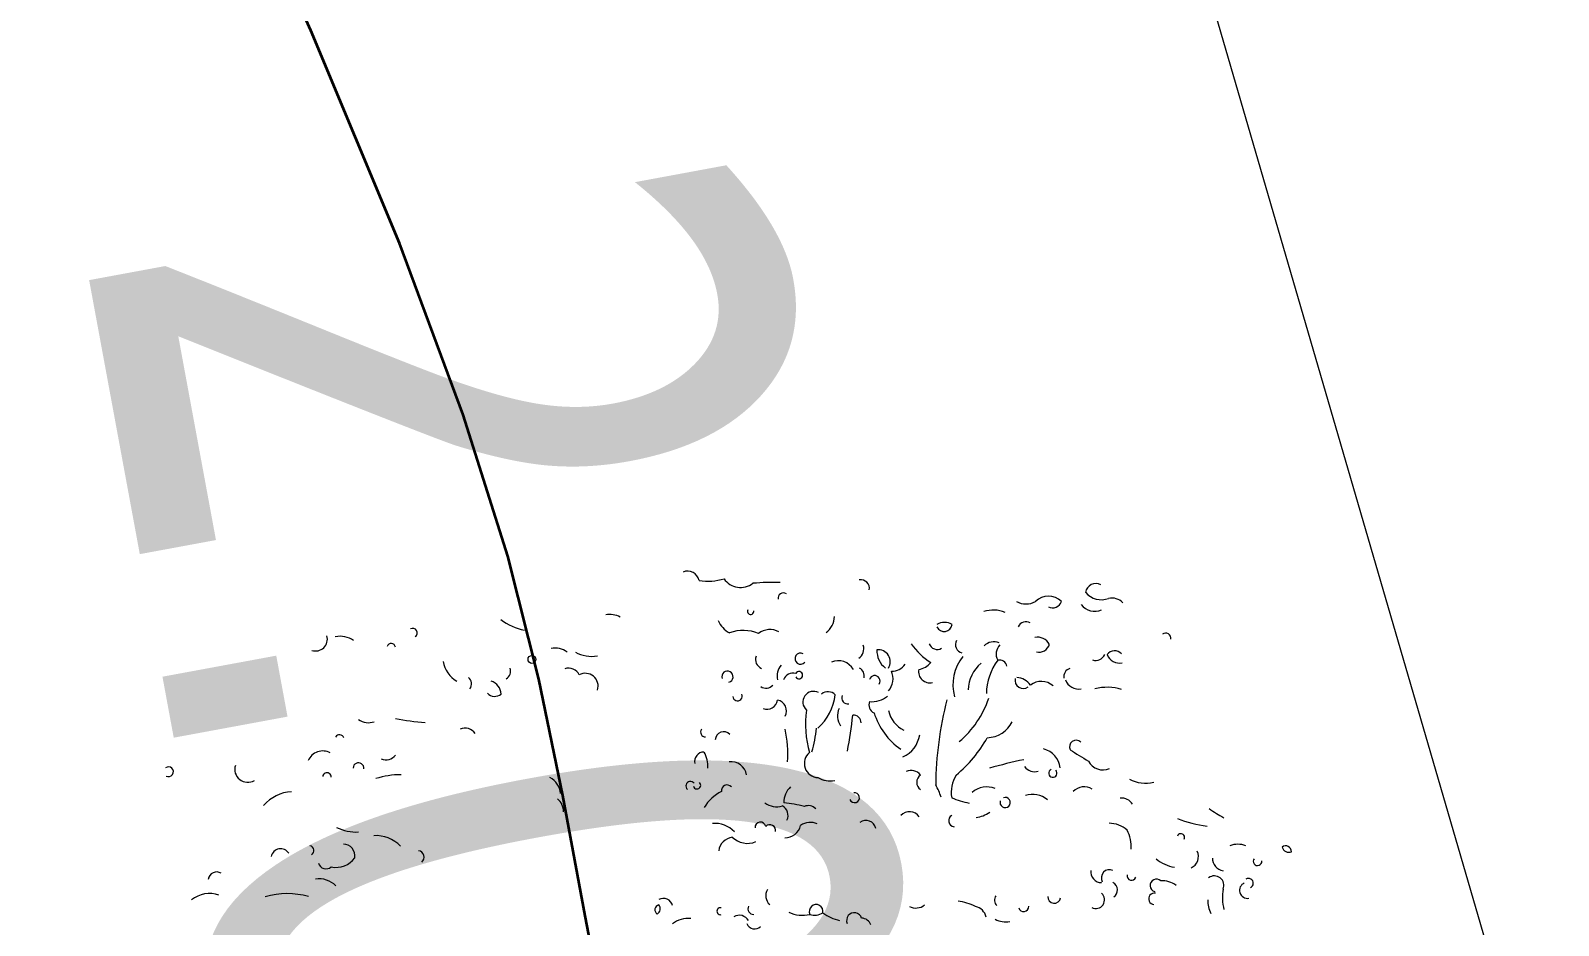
# Model space of a CAD drawing. Header units: millimetres. Extents: x 563604 to 809435, y 2337 to 1331933.
# Drawn here: x 730798 to 733045, y 1269460 to 1270776 of the extents above; entities that cross this region are included whole.
import ezdxf

# ---------------------------------------------------------------- set-up
doc = ezdxf.new("R2010")
doc.units = ezdxf.units.MM
for name, color, linetype, lineweight in [('A-ANNO-DIMS', 211, 'Continuous', 9), ('A-ANNO-DIMS-340', 211, 'Continuous', 9), ('DM CAI-1', 9, 'Continuous', 35), ('ks_caytram-1', 253, 'Continuous', 9), ('MEP DUONG NHUA-1', 253, 'Continuous', 9), ('NCD', 7, 'Continuous', 9), ('NCV_TKCS_HIEN TRANG_251226_dwg-1', 253, 'Continuous', 9)]:
    doc.layers.add(name, color=color, linetype=linetype, lineweight=lineweight)
doc.styles.add('Arial_2', font='arial_0.ttf', dxfattribs={"width": 0.9, "height": 1360})
doc.styles.add('Tahoma', font='tahoma_0.ttf', dxfattribs={"width": 0.75, "height": 1000.213374})
doc.dimstyles.new('1_Dim_chi_tiet_khu_đất_1', dxfattribs={"dimscale": 304.8, "dimtxt": 1387.552784, "dimasz": 1.338583, "dimexe": 1.115486, "dimexo": 0.0625, "dimgap": 0.111549, "dimtad": 1, "dimdec": 0, "dimrnd": 5, "dimzin": 0, "dimdsep": 46, "dimtxsty": 'Arial_2', "dimblk1": 'OBLIQUE', "dimblk2": 'OBLIQUE', "dimsah": 1, "dimcen": 0.09, "dimdle": 1.115486, "dimazin": 0, "dimtfac": 1, "dimtdec": 4, "dimtix": 1, "dimtmove": 0, "dimatfit": 3, "dimfxl": 3.346457, "dimfxlon": 1, "dimtvp": 1, "dimtolj": 1, "dimtzin": 0, "dimarcsym": 2})

# ---------------------------------------------------------------- blocks, each defined once
blk = doc.blocks.new('NCV_TKCS_HIEN TRANG_251226_dwg_CX-2645538-TỔNG THỂ_HIỆN TRẠNG KHU ĐẤT')
at = {"layer": 'ks_caytram-1'}
blk.add_circle((723828.8, 1295404.1), 5.83, dxfattribs=at)
for centre, radius, start, end in [((724057.7, 1295516.8), 17.1, 11.6861, 113.2939), ((724088.1, 1295597.8), 78.7, 260.0421, 287.1641), ((724135.6, 1295539.6), 29.7, 214.9101, 307.4141), ((724184.8, 1295153.7), 363.6, 88.5565, 94.8966), ((724312.5, 1295508.7), 12.4, 348.9701, 101.2987), ((724658, 1295500.4), 15.3, 61.8341, 171.566), ((724198.5, 1295493.9), 7.95, 56.2201, 188.9901), ((724555.2, 1295516.5), 30.8, 243.1801, 297.0901), ((724588.3, 1295470), 27, 45.3751, 134.8954), ((724594.3, 1295493.4), 13.6, 243.3071, 341.7221), ((724665.7, 1295521.1), 29.3, 218.9571, 291.4501), ((724681.5, 1295472.7), 21.7, 41.7661, 103.4524), ((723942.3, 1295432.5), 37.6, 64.5441, 97.7809), ((724150.3, 1295474.9), 4.72, 155.6241, 10.3931), ((724244.7, 1295467.1), 28.7, 304.9821, 359.9961), ((724507.5, 1295431), 45.6, 68.0341, 108.1465), ((724656.4, 1295500.6), 25.7, 218.2521, 292.9471), ((723653.6, 1295443.3), 6.51, 301.5201, 120.6773), ((723832.5, 1295526.4), 80.7, 232.2211, 259.4401), ((724137.7, 1295477.5), 38.9, 204.9281, 241.6471), ((724139.2, 1295387), 59.7, 67.7941, 109.4621), ((724178.6, 1295420.2), 27.8, 61.3931, 127.3494), ((724435.4, 1295438.2), 20.4, 56.8811, 123.3894), ((724434.8, 1295457), 11.8, 205.9091, 351.4231), ((724555.2, 1295446.5), 12.9, 60.7951, 154.1831), ((723510.4, 1295434.1), 17.6, 252.4331, 14.8971), ((723546.4, 1295402.3), 35.8, 55.8821, 100.8523), ((723621.7, 1295421.3), 6.29, 6.4741, 163.405), ((724299.8, 1295419.8), 16.9, 304.0261, 17.3631), ((724471.9, 1295487.5), 104.7, 215.1721, 237.3441), ((724424.7, 1295431.1), 12.3, 198.4741, 300.6831), ((724463.4, 1295425.7), 11.9, 148.8791, 258.6501), ((724508.2, 1295408.6), 21.4, 69.2981, 133.5936), ((724529.7, 1295412), 18.5, 133.8911, 209.3171), ((724571.9, 1295416.8), 20.1, 29.0181, 100.5592), ((724574.7, 1295430), 15.2, 254.1851, 347.0141), ((724760.3, 1295434.9), 7.92, 350.8631, 124.4663), ((723738.7, 1295407.6), 40.9, 189.2361, 240.4251), ((723862.5, 1295391.6), 29.3, 52.4751, 101.0112), ((723916.6, 1295457.7), 49.1, 240.7851, 279.9211), ((724171.4, 1295403.9), 13.9, 159.1911, 248.3381), ((724223.6, 1295405.2), 8.18, 60.1741, 320.7041), ((724279, 1295376.5), 25.7, 29.2671, 112.952), ((724338.1, 1295400.8), 17.5, 327.3381, 96.9428), ((724368, 1295416.7), 32, 177.3511, 232.1661), ((724390.8, 1295421.9), 33.3, 281.5751, 317.4081), ((724514.6, 1295366.8), 66.9, 141.5481, 195.2721), ((724582, 1295352.4), 85.1, 143.5463, 179.0748), ((724516, 1295392), 11.2, 10.4141, 102.4777), ((724657.6, 1295417.4), 14.8, 252.5801, 334.9511), ((724685.5, 1295403.1), 13.7, 42.2911, 144.0028), ((724693.2, 1295418.9), 20.3, 202.5421, 280.1061), ((723727.2, 1295368), 12.6, 325.4801, 49.9781), ((723784.3, 1295386.8), 13.1, 301.2641, 19.6981), ((723882.7, 1295373.8), 17.4, 25.8421, 108.7608), ((723907.3, 1295364.9), 18.8, 341.9361, 118.7226), ((724116.2, 1295378.7), 8.29, 285.0081, 197.1541), ((724211.9, 1295379.8), 22.8, 136.6011, 194.1821), ((724212.2, 1295369.7), 14.2, 72.0561, 161.3437), ((724221.4, 1295381), 5.33, 204.9101, 155.36), ((724304.3, 1295379.7), 13.1, 347.3201, 62.5011), ((724332.7, 1295372.3), 8.08, 327.2391, 163.4836), ((724333, 1295375.7), 26.7, 318.0271, 24.7501), ((724358.5, 1295409.5), 22.7, 266.9581, 326.4421), ((724413.6, 1295386.2), 16.4, 169.2431, 284.3001), ((724522.4, 1295358.2), 52.3, 129.6631, 178.7944), ((724541.6, 1295353.5), 23.8, 32.189, 89.9697), ((724623.7, 1295378.5), 13, 107.7471, 189.3071), ((723773.9, 1295364.5), 14.7, 223.8811, 310.0281), ((723763.1, 1295352.7), 20.2, 1.341, 73.739), ((724172.8, 1295375.8), 13.9, 236.9211, 317.5981), ((724242.9, 1295341.4), 15.8, 62.5281, 228.0941), ((724264.1, 1295341.6), 15, 44.7591, 129.1504), ((724550.9, 1295373.2), 11.9, 165.2701, 309.1891), ((724577.8, 1295345.8), 26, 48.0621, 128.3915), ((724633.2, 1295382.3), 21.7, 201.9541, 278.8251), ((724674.4, 1295292.9), 70.2, 72.3271, 104.6713), ((724130.9, 1295350.2), 6.98, 185.9251, 22.4181), ((724174.2, 1295346.7), 15.9, 249.6821, 350.7261), ((724187.2, 1295328.4), 15.9, 330.84, 80.3558), ((724195.7, 1295361.9), 79.6, 312.1611, 352.9141), ((724304.3, 1295321.2), 26.3, 155.7601, 214.4491), ((724293.1, 1295347.6), 8.99, 157.4581, 281.3901), ((724338.1, 1295337.7), 13.9, 161.3351, 242.5381), ((724328.5, 1295379.7), 37.7, 264.6641, 308.1281), ((724938.2, 1295215.4), 515.8, 165.4808, 179.5334), ((724367.3, 1295391), 140.1, 309.7761, 341.7341), ((723588.5, 1295337.3), 26.2, 235.1161, 288.8931), ((723698.1, 1295697), 386.3, 259.5711, 266.0871), ((724379.7, 1295309.1), 148.8, 172.0581, 196.3831), ((723555, 1295404.4), 750, 349.6361, 353.6911), ((724301.5, 1295310.8), 11.3, 0.6561, 95.0678), ((724431.7, 1295357.6), 105, 197.8181, 234.6491), ((724395.7, 1295338.7), 43.8, 192.9981, 242.4081), ((724497, 1295331.5), 42.5, 271.6721, 333.5401), ((723545.9, 1295286.6), 6.82, 20.2861, 149.5934), ((723730.4, 1295285.3), 17.9, 32.8691, 114.0044), ((724083.6, 1295297.1), 6.85, 140.9261, 272.4711), ((724110.5, 1295285.7), 12.1, 41.3151, 179.4035), ((724034.6, 1295265.5), 170.4, 356.0041, 12.2471), ((724090.2, 1295314.9), 157.2, 342.7391, 355.6221), ((724355.9, 1295300.1), 43.5, 295.0701, 350.8311), ((724324.6, 1295387.2), 199.5, 309.9151, 330.5151), ((723521.1, 1295246.5), 23, 61.0501, 157.2708), ((724081.6, 1295254.3), 13.6, 89.5591, 193.3911), ((724045.3, 1295246.7), 42.2, 356.9211, 30.1351), ((724250.1, 1295251.1), 20.8, 129.3941, 267.7461), ((724573.6, 1295241.2), 32.1, 6.075, 76.889), ((724628.9, 1295275.6), 9.77, 46.1931, 205.1521), ((725189.5, 1296157.4), 1053.3, 237.2701, 238.9901), ((723294.3, 1295239), 7.24, 243.7971, 126.8607), ((723411, 1295242.7), 19.2, 162.7091, 300.2401), ((723573.7, 1295244.3), 7.85, 352.7391, 179.3632), ((723614, 1295274.7), 18.2, 247.7611, 321.9961), ((724121.5, 1295230.4), 23.3, 10.2881, 97.0428), ((724722.5, 1294458), 816.7, 102.0565, 105.6864), ((724567.6, 1295256.8), 17.7, 214.8321, 288.5711), ((724594.7, 1295236.8), 6.09, 114.5711, 46.7711), ((724668.6, 1295266.4), 24.7, 208.2391, 292.7241), ((723527.3, 1295231.4), 6.17, 354.9421, 174.9425), ((723634.5, 1295123.3), 111.2, 89.1029, 108.3984), ((723842.3, 1295204.9), 28.6, 4.3331, 63.3181), ((724061.8, 1295218.1), 6.76, 35.5201, 228.0181), ((724071.4, 1295219.2), 5.47, 196.5491, 47.7311), ((724115.6, 1295211.4), 8.25, 39.2751, 190.5451), ((724267.7, 1295262.1), 36.7, 239.9251, 279.7341), ((724386.1, 1295223.8), 17.3, 36.1631, 114.6172), ((724407.4, 1295223.4), 12.9, 124.7311, 235.5391), ((724341, 1295173.1), 93.8, 17.7951, 29.7331), ((724491.2, 1295209.1), 46, 147.0231, 190.6261), ((724730.8, 1295272.6), 50.4, 242.0791, 283.9401), ((723477.7, 1295152.6), 56.9, 92.2679, 139.8863), ((723849.6, 1295179.7), 25.7, 1.2601, 49.4131), ((724135.6, 1295153.6), 62.9, 116.4937, 148.571), ((724229.8, 1295194.2), 30.7, 132.3411, 181.5321), ((724303, 1295200.9), 7.27, 203.3491, 98.8142), ((724496.3, 1295321), 130.4, 247.2991, 259.1141), ((724497.3, 1295185.1), 31.6, 67.0441, 132.1503), ((724524.5, 1295193.8), 7.53, 159.9431, 110.3308), ((724564.5, 1295171.7), 34.1, 49.4521, 107.4389), ((724640.6, 1295194.7), 22.1, 57.5201, 136.4363), ((724696.2, 1295182.3), 17.9, 29.6681, 97.4724), ((724188.3, 1295215.4), 27.9, 232.4541, 288.0831), ((724189.2, 1295174.7), 16.1, 334.0761, 61.2471), ((724167, 1294932.2), 263.2, 76.304, 82.9838), ((724235.5, 1295174.9), 14.3, 42.2181, 115.4319), ((724383.8, 1295163.4), 16.9, 32.7391, 138.0047), ((724450.5, 1295167.1), 9, 119.8801, 263.0101), ((724476.5, 1295214.7), 43.3, 276.9611, 305.8121), ((724975.4, 1295401.2), 263.8, 235.1341, 240.5861), ((723569.4, 1295211.1), 60.7, 242.6401, 274.2501), ((724097.4, 1295122.3), 40.8, 44.2221, 94.5034), ((724164.7, 1295157), 7.92, 12.2711, 184.2621), ((724178.5, 1295152.5), 8.66, 349.5781, 134.0883), ((724201, 1295165.4), 23.4, 268.4221, 346.4561), ((724238, 1295140.7), 23.9, 64.2761, 126.382), ((724319.8, 1295152.6), 14.9, 12.1191, 126.4423), ((724677.4, 1295122.6), 40.6, 48.9141, 90.2463), ((724650.9, 1295127.9), 58.9, 357.4501, 25.4401), ((724850.4, 1295364.9), 207.9, 249.5461, 261.9621), ((723500.8, 1295123.1), 7.34, 301.865, 77.329), ((723551.3, 1295115.4), 17.3, 350.679, 89.2015), ((723599.5, 1295096.3), 48.8, 42.7981, 93.8694), ((724126.8, 1295119.4), 23.7, 98.361, 171.9101), ((724145.5, 1295165.2), 31.5, 225.0861, 293.2761), ((724782.9, 1295142.4), 5.5, 333.7741, 158.5687), ((724866.7, 1295100.3), 32.1, 68.6951, 111.5749), ((724937.2, 1295121.9), 8.14, 356.5981, 130.5457), ((723459.2, 1295111.8), 14, 31.2851, 168.7151), ((723540.5, 1295132.9), 34.5, 258.7301, 323.8611), ((723660.9, 1295113.5), 9.4, 307.8261, 82.3075), ((724782.3, 1295153.7), 55.8, 230.1851, 260.8381), ((724790.8, 1295114.1), 17.9, 293.4011, 26.9031), ((724848.8, 1295112.4), 19.6, 180.6851, 258.5281), ((724895.6, 1295107.3), 6.28, 141.7041, 5.1661), ((724941.5, 1295130.4), 9.81, 193.8041, 293.3391), ((723365.2, 1295079.3), 12.4, 57.6951, 172.9779), ((723526.1, 1295108.2), 11.9, 197.6671, 309.8241), ((724665.8, 1295091.5), 15.4, 171.0201, 271.6221), ((724678, 1295083), 12.1, 65.4791, 208.7421), ((724710.3, 1295085.7), 6.37, 165.3201, 344.4381), ((724832.1, 1295071.9), 14, 337.0071, 126.6824), ((723515.9, 1295047.1), 34.5, 44.2371, 99.1626), ((724191.1, 1295057), 18.5, 151.1131, 226.2191), ((724677.5, 1295065.2), 12.2, 302.8921, 63.4031), ((724747, 1295071.8), 9.27, 46.6821, 254.0991), ((724755.8, 1295045.7), 32.9, 52.6661, 94.2045), ((724913.6, 1295054.1), 69.7, 169.7601, 194.7531), ((724881, 1295064.7), 11.8, 114.0961, 279.5711), ((724882.4, 1295075.2), 7.03, 293.1551, 124.3367), ((723354.3, 1295019.5), 40.5, 69.3791, 129.8158), ((723468.8, 1294944.1), 115.7, 74.1701, 106.0998), ((724016.9, 1295036.1), 7.34, 102.9411, 238.4061), ((724008.8, 1295037.4), 8.66, 299.0021, 42.3451), ((724022.1, 1295039.3), 13.6, 12.2651, 120.0801), ((724155.4, 1295038.1), 9.01, 158.6931, 266.5191), ((724246.6, 1295033.7), 10.1, 347.6651, 206.0241), ((724393.2, 1295059.1), 20.5, 242.7341, 308.9571), ((724443, 1294961.7), 88, 64.428, 81.9877), ((724476.4, 1295020.8), 20.7, 12.831, 77.438), ((724519.7, 1295050.1), 10.9, 142.4351, 226.6321), ((724551.8, 1295040.8), 7.38, 194.5231, 3.2381), ((724596.6, 1295055.2), 9.57, 176.5271, 350.3241), ((724657.7, 1295050.8), 13, 243.2101, 48.3001), ((724744, 1295052.3), 8.46, 79.4831, 265.5971), ((724862.8, 1295049.2), 40.2, 177.8181, 207.5091), ((724058.7, 1294985.9), 37.6, 84.5947, 128.1975), ((724105.8, 1295034), 5.13, 78.2751, 281.9951), ((724133.9, 1295013.1), 14.9, 28.0271, 122.7563), ((724226.6, 1295075.6), 47.6, 244.7321, 283.3071), ((724244.7, 1295049.3), 21.2, 250.1101, 303.5791), ((724293.8, 1295081.3), 62.2, 233.1631, 258.2201), ((724302.7, 1295020.4), 11.3, 17.6341, 203.0871), ((724313.2, 1295009.4), 14.4, 17.806, 88.7232), ((724525.6, 1295052.3), 34, 242.7291, 279.5991), ((724156.4, 1295020.3), 12.4, 201.7871, 313.4261)]:
    blk.add_arc(centre, radius, start, end, dxfattribs=at)
blk = doc.blocks.new('NCV_TKCS_HIEN TRANG_251226_dwg-1595164-TỔNG THỂ_HIỆN TRẠNG KHU ĐẤT')
at = {"layer": 'DM CAI-1', "flags": 128}
blk.add_lwpolyline([(731962.3, 1267881.8), (731900.4, 1268182.7), (731833.5, 1268482), (731766.6, 1268770.1), (731704.7, 1269037.3), (731652.8, 1269273.8), (731613.7, 1269474.5), (731580.9, 1269651.6), (731545.9, 1269822.2), (731500, 1270003.1), (731434.6, 1270211.1), (731341, 1270463.1), (731210.6, 1270776.1), (731034.7, 1271166.8), (730808.3, 1271645.7), (730540.3, 1272197.4), (730243.2, 1272799.8), (729929.5, 1273431.2), (729611.8, 1274069.6)], dxfattribs=at)
at = {"layer": 'MEP DUONG NHUA-1', "flags": 128}
blk.add_lwpolyline([(716231.5, 1321591.7), (717133.5, 1319975.5), (720696.1, 1309813.7), (723366.6, 1301357.1), (725670.4, 1294397), (733749.3, 1266649), (735367.7, 1261954.8), (739458.1, 1249812.8), (743658, 1235750.6), (749920.1, 1214169.6), (754437.4, 1199109), (756928.6, 1191184.1), (760666.8, 1178214.1), (762672.6, 1171661.4), (768012.8, 1151455.6)], dxfattribs=at)
blk.add_blockref('NCV_TKCS_HIEN TRANG_251226_dwg_CX-2645538-TỔNG THỂ_HIỆN TRẠNG KHU ĐẤT', (7706.9, -25552.7))
at = {"layer": 'NCD', "insert": (732035.5, 1269685.8), "char_height": 1000.21, "width": 2355.813, "attachment_point": 2, "rotation": 280.4765, "line_spacing_factor": 0.994306, "style": 'Tahoma'}
blk.add_mtext('2.00', dxfattribs=at)
blk = doc.blocks.new('DIMBLOCK1-TỔNG THỂ_HIỆN TRẠNG KHU ĐẤT')
at = {"layer": 'A-ANNO-DIMS-340'}
for p, q in [((741408.5, 1206190.7), (721160, 1273417.7)), ((720281.4, 1272798), (721583.6, 1273190.2)), ((721258.1, 1273092.1), (720281.4, 1272798)), ((740333.8, 1206222.1), (741636, 1206614.3)), ((741310.4, 1206516.3), (740333.8, 1206222.1))]:
    blk.add_line(p, q, dxfattribs=at)
at = {"layer": 'A-ANNO-DIMS-340', "lineweight": 25}
for p, q in [((721258.1, 1273092.1), (721003.9, 1273228.6)), ((721258.1, 1273092.1), (721512.3, 1272955.6)), ((741310.4, 1206516.3), (741056.3, 1206652.8)), ((741310.4, 1206516.3), (741564.6, 1206379.8))]:
    blk.add_line(p, q, dxfattribs=at)
at = {"layer": 'A-ANNO-DIMS-340', "color": 0, "insert": (732330.2, 1242571.6), "char_height": 1360, "width": 5635.599, "attachment_point": 1, "rotation": 286.7621, "line_spacing_factor": 0.941778, "style": 'Arial_2'}
blk.add_mtext('69530', dxfattribs=at)
blk = doc.blocks.new('_Oblique')
at = {"color": 0, "linetype": 'ByBlock', "lineweight": -2}
blk.add_line((-0.5, -0.5), (0.5, 0.5), dxfattribs=at)

msp = doc.modelspace()

# ---------------------------------------------------------------- block references
at = {"layer": 'NCV_TKCS_HIEN TRANG_251226_dwg-1'}
msp.add_blockref('NCV_TKCS_HIEN TRANG_251226_dwg-1595164-TỔNG THỂ_HIỆN TRẠNG KHU ĐẤT', (0, 0), dxfattribs=at)

# ---------------------------------------------------------------- dimensions: what is measured, and where the dimension line sits
at = {"layer": 'A-ANNO-DIMS'}
dim = msp.add_linear_dim(base=(721258.1, 1273092.1), p1=(740333.8, 1206222.1), p2=(720281.4, 1272798), angle=286.7621, dimstyle='1_Dim_chi_tiet_khu_đất_1', override={"dimpost": '<>', "dimfxl": 69530.142663}, dxfattribs=at)
dim.commit()
dim.dimension.update_dxf_attribs({"geometry": 'DIMBLOCK1-TỔNG THỂ_HIỆN TRẠNG KHU ĐẤT', "text_midpoint": (731982.1, 1240014.4)})

doc.saveas('drawing.dxf')
